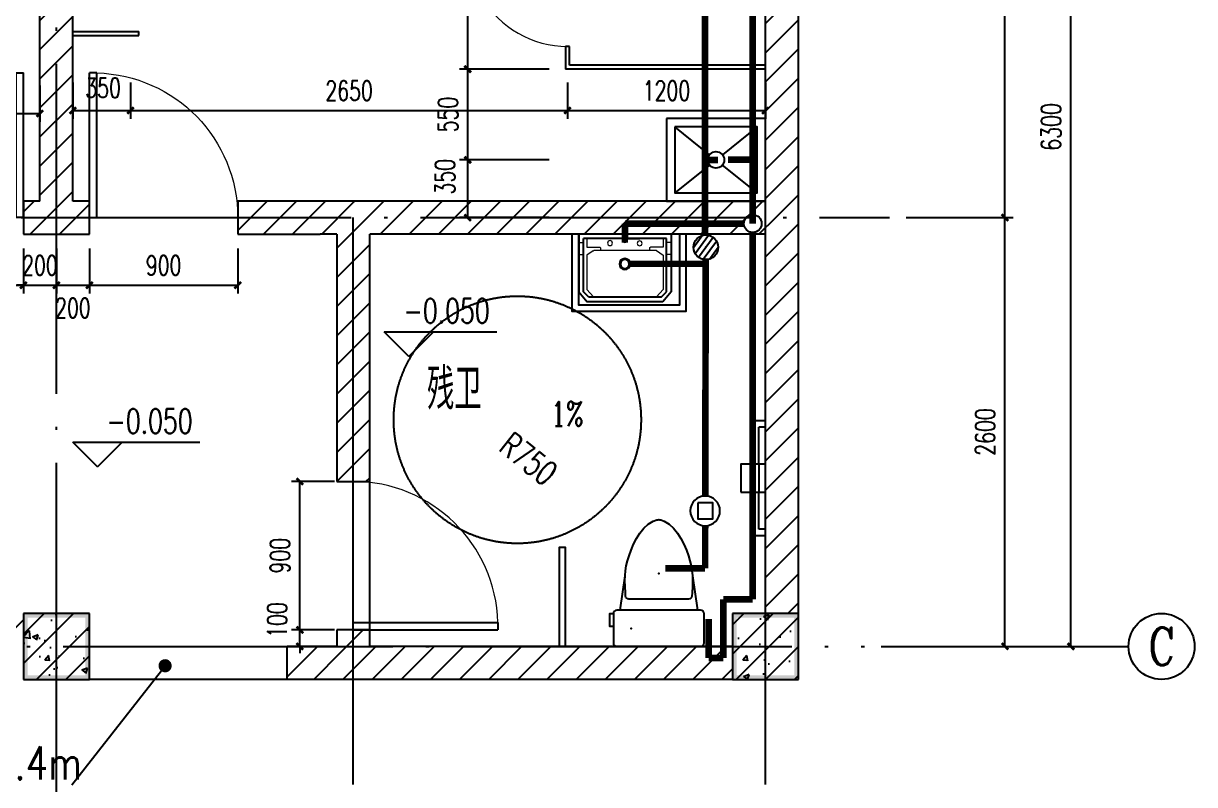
# Model space of a CAD drawing. Extents: x 6128144 to 12201635, y -1670122 to -706096.
# Drawn here: x 6200925 to 6208028, y -742251 to -737636 of the extents above; entities that cross this region are included whole.
import ezdxf
from ezdxf.enums import TextEntityAlignment as Align

# ---------------------------------------------------------------- set-up
doc = ezdxf.new("R2010")
doc.units = 0
doc.header["$LTSCALE"] = 1000
doc.header["$MEASUREMENT"] = 0
doc.linetypes.add('DASH', pattern=[0.35, 0.25, -0.1])
doc.linetypes.add('DOTE', pattern=[2.42, 2, -0.2, 0.02, -0.2])
doc.layers.get('0').update_dxf_attribs({"linetype": 'CONTINUOUS'})
doc.layers.get('Defpoints').update_dxf_attribs({"linetype": 'CONTINUOUS'})
for name, color, linetype in [('AXIS', 3, 'CONTINUOUS'), ('AXIS_TEXT', 7, 'CONTINUOUS'), ('COLUMN', 9, 'CONTINUOUS'), ('DIM_ELEV', 3, 'CONTINUOUS'), ('DIM_LEAD', 3, 'CONTINUOUS'), ('DIM_SYMB', 3, 'CONTINUOUS'), ('DOTE', 252, 'CONTINUOUS'), ('EQUIP_污水', 7, 'CONTINUOUS'), ('LATRINE', 6, 'CONTINUOUS'), ('LVTRY', 6, 'CONTINUOUS'), ('PIPE-给水', 3, 'CONTINUOUS'), ('PUB_DIM', 3, 'CONTINUOUS'), ('PUB_HATCH', 8, 'CONTINUOUS'), ('PUB_TEXT', 7, 'CONTINUOUS'), ('WALL', 2, 'CONTINUOUS'), ('WINDOW', 4, 'CONTINUOUS'), ('回水', 2, 'DASH'), ('填充', 251, 'CONTINUOUS'), ('排水', 221, 'CONTINUOUS')]:
    doc.layers.add(name, color=color, linetype=linetype)
doc.styles.add('_HZTXT', font='txt.shx', dxfattribs={"width": 0.8, "bigfont": 'HZTXT.shx'})
doc.styles.add('_TCH_AXIS', font='COMPLEX', dxfattribs={"bigfont": 'GBCBIG'})
doc.styles.add('_TCH_DIM', font='SIMPLEX', dxfattribs={"bigfont": 'GBCBIG'})
doc.styles.add('_TCH_DIM_T3', font='SIMPLEX', dxfattribs={"width": 0.705882, "bigfont": 'GBCBIG'})
doc.styles.add('COMPLEX', font='COMPLEX')
doc.styles.add('schuco', font='sceie.shx', dxfattribs={"width": 0.7, "bigfont": 'sceic.shx'})
doc.styles.add('TG_LINETYPE', font='SIMPLEX', dxfattribs={"width": 0.8, "height": 3, "bigfont": 'HZTXT'})
doc.linetypes.add('TG_J', pattern='A,2,-0.3,["J",TG_LINETYPE,S=0.1,R=0,X=-0.23,Y=-0.15],0', length=2.3)
doc.dimstyles.new('_TCH_ARCH&&50', dxfattribs={"dimtxt": 119, "dimasz": 40, "dimexe": 50, "dimexo": 100, "dimgap": 60.5, "dimtad": 1, "dimdec": 0, "dimzin": 0, "dimdsep": 46, "dimtxsty": '_TCH_DIM_T3', "dimblk": 'ARCHTICK', "dimcen": 0.09, "dimclrt": 7, "dimazin": 2, "dimtfac": 1, "dimtdec": 0, "dimtix": 1, "dimtmove": 2, "dimatfit": 3, "dimfxl": 0, "dimtolj": 1, "dimtzin": 0, "dimarcsym": 0})
pattern_1 = [(45, (284924.3, 65919.77), (-88.388383, 88.388383), [])]
pattern_2 = [(45, (284924.3, 65830.01), (-88.3883476, 88.3883476), []), (50, (284924.3, 65830), (358.630091, -31.376067), [37.5, -412.5]), (355, (284924.3, 65830), (-69.375667, 376.096067), [30, -330]), (100.4514, (284954.2, 65827.4), (289.25469, 344.719771), [31.870095, -350.571056]), (46.1842, (284924.3, 65930), (533.620524, -82.759507), [56.25, -618.75]), (96.6356, (284968.77, 65923.1), (467.331353, 487.058935), [47.805144, -525.8565]), (351.1842, (284924.3, 65930), (467.330973, 487.0593), [45, -495]), (21, (284974.3, 65905), (298.453526, -201.309445), [37.5, -412.5]), (326, (284974.3, 65905), (121.657666, 362.575023), [30, -330]), (71.4514, (284999.17, 65888.24), (420.111314, 161.265248), [31.870095, -350.571056]), (37.5, (284924.3, 65830.01), (6.0799277, 166.446927), [0, -326, 0, -335, 0, -331.25]), (7.5, (284924.3, 65830.01), (131.5347687, 197.205856), [0, -191, 0, -318.5, 0, -126.25]), (327.5, (284812.8, 65830.01), (266.911218, -11.277436), [0, -125, 0, -390, 0, -517.5]), (317.5, (284762.8, 65830.01), (291.593085, 50.052491), [0, -162.5, 0, -259, 0, -367.5])]

# ---------------------------------------------------------------- blocks, each defined once
blk = doc.blocks.new('$lvtry$00000171')
at = {"layer": '排水'}
for p, q in [((-74.2, 10.6), (-10.6, 74.2)), ((-69.8, -27.4), (27.4, 69.8)), ((-53, -53), (53, 53)), ((-27.4, -69.8), (69.8, 27.4)), ((10.6, -74.2), (74.2, -10.6))]:
    blk.add_line(p, q, dxfattribs=at)
blk.add_circle((0, 0), 75, dxfattribs=at)
blk.add_point((0, 0), dxfattribs=at)
blk = doc.blocks.new('$lvtry$00000206')
blk.add_line((-194.5, -428.1, 0), (-223.9, -220.1, 0))
at = {"elevation": 0}
for points in [[(-242.1, -220.1, -0.414214), (-264.1, -198.1), (-264.1, -22, -0.414214), (-242.1, 0), (264.2, 0, -0.414214), (286.2, -22), (286.2, -198.1, -0.414214), (264.2, -220.1)], [(191.6, -286.2), (-169.6, -286.2, 0.39219), (-189.5, -304.7), (-191.1, -325.7), (-193.2, -363.5), (-193.9, -397.6), (-193, -429), (-190.2, -458.9), (-185.5, -488.3), (-178.5, -518.3), (-168.9, -549.9), (-156.8, -583.9), (-141.8, -619.1), (-123.9, -653.9), (-103.1, -687), (-79.3, -716.7), (-52.4, -741.5), (-22.3, -759.9), (-1, -766.7, 0.15433), (23.1, -766.7), (44.4, -759.9), (74.5, -741.5), (101.4, -716.7), (125.2, -687), (146, -653.9), (163.8, -619.1), (178.8, -583.9), (191, -549.9), (200.5, -518.3), (207.6, -488.3), (212.3, -458.9), (215, -429), (215.9, -397.6), (215.2, -363.5), (213.2, -325.7), (211.6, -304.7, 0.39219)]]:
    blk.add_lwpolyline(points, format="xyb", close=True, dxfattribs=at)
blk.add_lwpolyline([(-264.1, -120.5), (-286.2, -120.5), (-286.2, -199.8), (-264.1, -199.8)], close=True, dxfattribs=at)
blk.add_lwpolyline([(216.5, -428.1), (246, -220.1)], dxfattribs=at)
for p in [(-155.1, -109.4, 0), (11.9, -443.1, 0)]:
    blk.add_point(p)
blk = doc.blocks.new('$lvtry$00000054')
at = {"lineweight": 13}
for p, q in [((-277.8, -50.8), (-251.3, -50.8)), ((-232.1, -26), (-232.1, -79)), ((231.8, -26), (231.8, -79)), ((278.9, -50.8), (252.4, -50.8)), ((-279.3, -123.2), (-251.3, -123.2)), ((-232.1, -79), (-154.7, -79)), ((-190.9, -100.3), (-232.1, -126.8)), ((-232.1, -126.8), (-232.1, -335.3)), ((-190.9, -100.3), (189.1, -100.3)), ((-149.7, -84), (-149.7, -100.3)), ((147.8, -84), (147.8, -100.3)), ((231.8, -79), (152.8, -79)), ((191.8, -101.1), (231.8, -126.8)), ((231.8, -126.8), (231.8, -335.3)), ((280.4, -123.2), (252.4, -123.2)), ((-232.1, -335.3), (-190.9, -381.3)), ((231.8, -335.3), (190.5, -381.3))]:
    blk.add_line(p, q, dxfattribs=at)
for p, q in [((-251.3, -349.5), (-251.3, -26)), ((-251.3, -26), (250.9, -26)), ((-90.2, -26), (89.8, -26)), ((-0.2, -26), (-90.2, -26)), ((250.9, -349.5), (250.9, -26)), ((-221.9, -381.3), (-251.3, -349.5)), ((221.5, -381.3), (250.9, -349.5)), ((221.5, -381.3), (-221.9, -381.3))]:
    blk.add_line(p, q)
for points in [[(-280.4, 0), (279.6, 0)], [(-280.4, 0), (-280.4, -350)], [(279.6, 0), (279.6, -350)], [(-280.4, -350), (-230.4, -410)], [(279.6, -350), (229.6, -410)], [(-230.4, -410), (229.6, -410)]]:
    blk.add_lwpolyline(points)
for centre, radius in [((-89.3, -56.1), 15), ((0.5, -43.7), 8), ((90.4, -54.3), 15), ((0.5, -181.6), 24.9)]:
    blk.add_circle(centre, radius, dxfattribs=at)
blk.add_circle((0.5, -181.6), 33.1)
for centre, start, end in [((-154.7, -84), 0, 90), ((152.8, -84), 90, 180), ((189.1, -105.3), 57.24435, 90)]:
    blk.add_arc(centre, 5, start, end, dxfattribs=at)
blk = doc.blocks.new('$TCHSYS$APDOOR2D')
blk.add_line((0.5, 0), (0, 0.866))
at = {"lineweight": 13}
blk.add_arc((0.5, 0), 1, 120, 180, dxfattribs=at)
blk = doc.blocks.new('_LV12')
for p, q in [((-250, -50), (-39, -218.8)), ((39, -218.8), (250, -50)), ((-250, -450), (-39, -281.2)), ((39, -281.2), (250, -450))]:
    blk.add_line(p, q)
for points in [[(300, -500), (300, 0), (-300, 0), (-300, -500)], [(250, -450), (250, -50), (-250, -50), (-250, -450)]]:
    blk.add_lwpolyline(points, close=True)
blk.add_circle((0, -250), 50)
blk = doc.blocks.new('_AXISO')
blk.add_circle((0, 0), 0.5)
at = {"layer": 'AXIS_TEXT', "style": 'COMPLEX', "width": 1.041667}
blk.add_attdef('A', text='', height=0.56, dxfattribs=at).set_placement((-0.25, -0.28), (0.25, -0.28), align=Align.FIT)
blk = doc.blocks.new('_ArchTick')
at = {"color": 0, "linetype": 'ByBlock', "const_width": 0.4}
blk.add_lwpolyline([(-0.5, -0.5), (0.5, 0.5)], dxfattribs=at)
blk = doc.blocks.new('*D2271')
at = {"layer": 'Defpoints', "color": 0}
for p in [(6198225.3, -737912), (6201025.3, -737912), (6201025.3, -738182.4)]:
    blk.add_point(p, dxfattribs=at)
at = {"layer": 'PUB_DIM', "color": 0, "lineweight": -2}
for p, q in [((6198225.3, -738012), (6198225.3, -738232.4)), ((6201025.3, -738012), (6201025.3, -738232.4)), ((6198225.3, -738182.4), (6201025.3, -738182.4))]:
    blk.add_line(p, q, dxfattribs=at)
at = {"layer": 'PUB_DIM', "color": 0, "lineweight": -2, "xscale": 40, "yscale": 40, "zscale": 40, "rotation": 180}
blk.add_blockref('_ArchTick', (6198225.3, -738182.4), dxfattribs=at)
at = {"layer": 'PUB_DIM', "color": 0, "lineweight": -2, "xscale": 40, "yscale": 40, "zscale": 40}
blk.add_blockref('_ArchTick', (6201025.3, -738182.4), dxfattribs=at)
at = {"layer": 'PUB_DIM', "color": 7, "insert": (6199625.3, -738062.4), "char_height": 119, "attachment_point": 5, "style": '_TCH_DIM_T3'}
blk.add_mtext('\\A1;2800', dxfattribs=at)
blk = doc.blocks.new('*D2279')
at = {"layer": 'Defpoints', "color": 0}
for p in [(6203619.8, -737013.6), (6204212.8, -737013.6), (6204212.8, -737913.6)]:
    blk.add_point(p, dxfattribs=at)
at = {"layer": 'PUB_DIM', "color": 0, "lineweight": -2}
for p, q in [((6204112.8, -737013.6), (6203569.8, -737013.6)), ((6203619.8, -737913.6), (6203619.8, -737013.6)), ((6204112.8, -737913.6), (6203569.8, -737913.6))]:
    blk.add_line(p, q, dxfattribs=at)
at = {"layer": 'PUB_DIM', "color": 0, "lineweight": -2, "xscale": 40, "yscale": 40, "zscale": 40}
for p, rotation in [((6203619.8, -737013.6), 90), ((6203619.8, -737913.6), 270)]:
    blk.add_blockref('_ArchTick', p, dxfattribs=dict(at, rotation=rotation))
at = {"layer": 'PUB_DIM', "color": 7, "insert": (6203499.8, -737463.6), "char_height": 119, "attachment_point": 5, "rotation": 90, "style": '_TCH_DIM_T3'}
blk.add_mtext('\\A1;900', dxfattribs=at)
blk = doc.blocks.new('*D2280')
at = {"layer": 'Defpoints', "color": 0}
for p in [(6203619.8, -737913.6), (6204212.8, -737913.6), (6204212.8, -738463.6)]:
    blk.add_point(p, dxfattribs=at)
at = {"layer": 'PUB_DIM', "color": 0, "lineweight": -2}
for p, q in [((6204112.8, -737913.6), (6203569.8, -737913.6)), ((6203619.8, -738463.6), (6203619.8, -737913.6)), ((6204112.8, -738463.6), (6203569.8, -738463.6))]:
    blk.add_line(p, q, dxfattribs=at)
at = {"layer": 'PUB_DIM', "color": 0, "lineweight": -2, "xscale": 40, "yscale": 40, "zscale": 40}
for p, rotation in [((6203619.8, -737913.6), 90), ((6203619.8, -738463.6), 270)]:
    blk.add_blockref('_ArchTick', p, dxfattribs=dict(at, rotation=rotation))
at = {"layer": 'PUB_DIM', "color": 7, "insert": (6203499.8, -738188.6), "char_height": 119, "attachment_point": 5, "rotation": 90, "style": '_TCH_DIM_T3'}
blk.add_mtext('\\A1;550', dxfattribs=at)
blk = doc.blocks.new('*D2281')
at = {"layer": 'Defpoints', "color": 0}
for p in [(6203619.8, -738463.6), (6204212.8, -738463.6), (6204212.8, -738813.6)]:
    blk.add_point(p, dxfattribs=at)
at = {"layer": 'PUB_DIM', "color": 0, "lineweight": -2}
for p, q in [((6204112.8, -738463.6), (6203569.8, -738463.6)), ((6203619.8, -738813.6), (6203619.8, -738463.6)), ((6204112.8, -738813.6), (6203569.8, -738813.6))]:
    blk.add_line(p, q, dxfattribs=at)
at = {"layer": 'PUB_DIM', "color": 0, "lineweight": -2, "xscale": 40, "yscale": 40, "zscale": 40}
for p, rotation in [((6203619.8, -738463.6), 90), ((6203619.8, -738813.6), 270)]:
    blk.add_blockref('_ArchTick', p, dxfattribs=dict(at, rotation=rotation))
at = {"layer": 'PUB_DIM', "color": 7, "insert": (6203482.3, -738565.9), "char_height": 119, "attachment_point": 5, "rotation": 90, "style": '_TCH_DIM_T3'}
blk.add_mtext('\\A1;350', dxfattribs=at)
blk = doc.blocks.new('*D2282')
at = {"layer": 'Defpoints', "color": 0}
for p in [(6204225.3, -737895.3), (6205425.3, -737895.3), (6205425.3, -738164.1)]:
    blk.add_point(p, dxfattribs=at)
at = {"layer": 'PUB_DIM', "color": 0, "lineweight": -2}
for p, q in [((6204225.3, -737995.3), (6204225.3, -738214.1)), ((6205425.3, -737995.3), (6205425.3, -738214.1)), ((6204225.3, -738164.1), (6205425.3, -738164.1))]:
    blk.add_line(p, q, dxfattribs=at)
at = {"layer": 'PUB_DIM', "color": 0, "lineweight": -2, "xscale": 40, "yscale": 40, "zscale": 40, "rotation": 180}
blk.add_blockref('_ArchTick', (6204225.3, -738164.1), dxfattribs=at)
at = {"layer": 'PUB_DIM', "color": 0, "lineweight": -2, "xscale": 40, "yscale": 40, "zscale": 40}
blk.add_blockref('_ArchTick', (6205425.3, -738164.1), dxfattribs=at)
at = {"layer": 'PUB_DIM', "color": 7, "insert": (6204825.3, -738044.1), "char_height": 119, "attachment_point": 5, "style": '_TCH_DIM_T3'}
blk.add_mtext('\\A1;1200', dxfattribs=at)
blk = doc.blocks.new('*D2283')
at = {"layer": 'Defpoints', "color": 0}
for p in [(6201574.9, -737895.3), (6204225.3, -737895.3), (6204225.3, -738164.1)]:
    blk.add_point(p, dxfattribs=at)
at = {"layer": 'PUB_DIM', "color": 0, "lineweight": -2}
for p, q in [((6201574.9, -737995.3), (6201574.9, -738214.1)), ((6204225.3, -737995.3), (6204225.3, -738214.1)), ((6201574.9, -738164.1), (6204225.3, -738164.1))]:
    blk.add_line(p, q, dxfattribs=at)
at = {"layer": 'PUB_DIM', "color": 0, "lineweight": -2, "xscale": 40, "yscale": 40, "zscale": 40, "rotation": 180}
blk.add_blockref('_ArchTick', (6201574.9, -738164.1), dxfattribs=at)
at = {"layer": 'PUB_DIM', "color": 0, "lineweight": -2, "xscale": 40, "yscale": 40, "zscale": 40}
blk.add_blockref('_ArchTick', (6204225.3, -738164.1), dxfattribs=at)
at = {"layer": 'PUB_DIM', "color": 7, "insert": (6202900.1, -738044.1), "char_height": 119, "attachment_point": 5, "style": '_TCH_DIM_T3'}
blk.add_mtext('\\A1;2650', dxfattribs=at)
blk = doc.blocks.new('*D2284')
at = {"layer": 'Defpoints', "color": 0}
for p in [(6201225.3, -737895.3), (6201574.9, -737895.3), (6201574.9, -738164.1)]:
    blk.add_point(p, dxfattribs=at)
at = {"layer": 'PUB_DIM', "color": 0, "lineweight": -2}
for p, q in [((6201225.3, -737995.3), (6201225.3, -738214.1)), ((6201574.9, -737995.3), (6201574.9, -738214.1)), ((6201225.3, -738164.1), (6201574.9, -738164.1))]:
    blk.add_line(p, q, dxfattribs=at)
at = {"layer": 'PUB_DIM', "color": 0, "lineweight": -2, "xscale": 40, "yscale": 40, "zscale": 40, "rotation": 180}
blk.add_blockref('_ArchTick', (6201225.3, -738164.1), dxfattribs=at)
at = {"layer": 'PUB_DIM', "color": 0, "lineweight": -2, "xscale": 40, "yscale": 40, "zscale": 40}
blk.add_blockref('_ArchTick', (6201574.9, -738164.1), dxfattribs=at)
at = {"layer": 'PUB_DIM', "color": 7, "insert": (6201408.5, -738026.6), "char_height": 119, "attachment_point": 5, "style": '_TCH_DIM_T3'}
blk.add_mtext('\\A1;350', dxfattribs=at)
blk = doc.blocks.new('*D2292')
at = {"layer": 'Defpoints', "color": 0}
for p in [(6202601.7, -741313.6), (6202912.8, -741313.6), (6202912.8, -741413.6)]:
    blk.add_point(p, dxfattribs=at)
at = {"layer": 'PUB_DIM', "color": 0, "lineweight": -2}
for p, q in [((6202601.7, -741313.6), (6202601.7, -741273.6)), ((6202812.8, -741313.6), (6202551.7, -741313.6)), ((6202601.7, -741413.6), (6202601.7, -741313.6)), ((6202812.8, -741413.6), (6202551.7, -741413.6)), ((6202601.7, -741413.6), (6202601.7, -741453.6))]:
    blk.add_line(p, q, dxfattribs=at)
at = {"layer": 'PUB_DIM', "color": 0, "lineweight": -2, "xscale": 40, "yscale": 40, "zscale": 40}
for p, rotation in [((6202601.7, -741313.6), 270), ((6202601.7, -741413.6), 90)]:
    blk.add_blockref('_ArchTick', p, dxfattribs=dict(at, rotation=rotation))
at = {"layer": 'PUB_DIM', "color": 7, "insert": (6202464.2, -741253.8), "char_height": 119, "attachment_point": 5, "rotation": 90, "style": '_TCH_DIM_T3'}
blk.add_mtext('\\A1;100', dxfattribs=at)
blk = doc.blocks.new('*D2293')
at = {"layer": 'Defpoints', "color": 0}
for p in [(6202601.7, -740413.6), (6202912.8, -740413.6), (6202912.8, -741313.6)]:
    blk.add_point(p, dxfattribs=at)
at = {"layer": 'PUB_DIM', "color": 0, "lineweight": -2}
for p, q in [((6202812.8, -740413.6), (6202551.7, -740413.6)), ((6202601.7, -741313.6), (6202601.7, -740413.6)), ((6202812.8, -741313.6), (6202551.7, -741313.6))]:
    blk.add_line(p, q, dxfattribs=at)
at = {"layer": 'PUB_DIM', "color": 0, "lineweight": -2, "xscale": 40, "yscale": 40, "zscale": 40}
for p, rotation in [((6202601.7, -740413.6), 90), ((6202601.7, -741313.6), 270)]:
    blk.add_blockref('_ArchTick', p, dxfattribs=dict(at, rotation=rotation))
at = {"layer": 'PUB_DIM', "color": 7, "insert": (6202481.7, -740863.6), "char_height": 119, "attachment_point": 5, "rotation": 90, "style": '_TCH_DIM_T3'}
blk.add_mtext('\\A1;900', dxfattribs=at)
blk = doc.blocks.new('*D2297')
at = {"layer": 'Defpoints', "color": 0}
for p in [(6206178, -738813.6), (6206878, -738813.6), (6206178, -741413.6)]:
    blk.add_point(p, dxfattribs=at)
at = {"layer": 'PUB_DIM', "color": 0, "lineweight": -2}
for p, q in [((6206278, -738813.6), (6206928, -738813.6)), ((6206878, -741413.6), (6206878, -738813.6)), ((6206278, -741413.6), (6206928, -741413.6))]:
    blk.add_line(p, q, dxfattribs=at)
at = {"layer": 'PUB_DIM', "color": 0, "lineweight": -2, "xscale": 40, "yscale": 40, "zscale": 40}
for p, rotation in [((6206878, -738813.6), 90), ((6206878, -741413.6), 270)]:
    blk.add_blockref('_ArchTick', p, dxfattribs=dict(at, rotation=rotation))
at = {"layer": 'PUB_DIM', "color": 7, "insert": (6206758, -740113.6), "char_height": 119, "attachment_point": 5, "rotation": 90, "style": '_TCH_DIM_T3'}
blk.add_mtext('\\A1;2600', dxfattribs=at)
blk = doc.blocks.new('*D2298')
at = {"layer": 'Defpoints', "color": 0}
for p in [(6206178, -735113.6), (6206878, -735113.6), (6206178, -738813.6)]:
    blk.add_point(p, dxfattribs=at)
at = {"layer": 'PUB_DIM', "color": 0, "lineweight": -2}
for p, q in [((6206278, -735113.6), (6206928, -735113.6)), ((6206878, -738813.6), (6206878, -735113.6)), ((6206278, -738813.6), (6206928, -738813.6))]:
    blk.add_line(p, q, dxfattribs=at)
at = {"layer": 'PUB_DIM', "color": 0, "lineweight": -2, "xscale": 40, "yscale": 40, "zscale": 40}
for p, rotation in [((6206878, -735113.6), 90), ((6206878, -738813.6), 270)]:
    blk.add_blockref('_ArchTick', p, dxfattribs=dict(at, rotation=rotation))
at = {"layer": 'PUB_DIM', "color": 7, "insert": (6206758, -736963.6), "char_height": 119, "attachment_point": 5, "rotation": 90, "style": '_TCH_DIM_T3'}
blk.add_mtext('\\A1;3700', dxfattribs=at)
blk = doc.blocks.new('*D2299')
at = {"layer": 'AXIS', "color": 0, "lineweight": -2}
for p, q in [((6206278, -735113.6), (6207328, -735113.6)), ((6207278, -741413.6), (6207278, -735113.6)), ((6206278, -741413.6), (6207328, -741413.6))]:
    blk.add_line(p, q, dxfattribs=at)
at = {"layer": 'Defpoints', "color": 0}
for p in [(6206178, -735113.6), (6207278, -735113.6), (6206178, -741413.6)]:
    blk.add_point(p, dxfattribs=at)
at = {"layer": 'AXIS', "color": 0, "lineweight": -2, "xscale": 40, "yscale": 40, "zscale": 40}
for p, rotation in [((6207278, -735113.6), 90), ((6207278, -741413.6), 270)]:
    blk.add_blockref('_ArchTick', p, dxfattribs=dict(at, rotation=rotation))
at = {"layer": 'AXIS', "color": 7, "insert": (6207158, -738263.6), "char_height": 119, "attachment_point": 5, "rotation": 90, "style": '_TCH_DIM_T3'}
blk.add_mtext('\\A1;6300', dxfattribs=at)
blk = doc.blocks.new('*D2310')
at = {"layer": 'Defpoints', "color": 0}
for p in [(6200025.3, -738901.6), (6200925.3, -738901.6), (6200925.3, -739223.5)]:
    blk.add_point(p, dxfattribs=at)
at = {"layer": 'PUB_DIM', "color": 0, "lineweight": -2}
for p, q in [((6200025.3, -739001.6), (6200025.3, -739273.5)), ((6200925.3, -739001.6), (6200925.3, -739273.5)), ((6200025.3, -739223.5), (6200925.3, -739223.5))]:
    blk.add_line(p, q, dxfattribs=at)
at = {"layer": 'PUB_DIM', "color": 0, "lineweight": -2, "xscale": 40, "yscale": 40, "zscale": 40, "rotation": 180}
blk.add_blockref('_ArchTick', (6200025.3, -739223.5), dxfattribs=at)
at = {"layer": 'PUB_DIM', "color": 0, "lineweight": -2, "xscale": 40, "yscale": 40, "zscale": 40}
blk.add_blockref('_ArchTick', (6200925.3, -739223.5), dxfattribs=at)
at = {"layer": 'PUB_DIM', "color": 7, "insert": (6200475.3, -739103.5), "char_height": 119, "attachment_point": 5, "style": '_TCH_DIM_T3'}
blk.add_mtext('\\A1;900', dxfattribs=at)
blk = doc.blocks.new('*D2311')
at = {"layer": 'Defpoints', "color": 0}
for p in [(6200925.3, -738901.6), (6201125.3, -738901.6), (6201125.3, -739223.5)]:
    blk.add_point(p, dxfattribs=at)
at = {"layer": 'PUB_DIM', "color": 0, "lineweight": -2}
for p, q in [((6200925.3, -739001.6), (6200925.3, -739273.5)), ((6201125.3, -739001.6), (6201125.3, -739273.5)), ((6200925.3, -739223.5), (6200885.3, -739223.5)), ((6200925.3, -739223.5), (6201125.3, -739223.5)), ((6201125.3, -739223.5), (6201165.3, -739223.5))]:
    blk.add_line(p, q, dxfattribs=at)
at = {"layer": 'PUB_DIM', "color": 0, "lineweight": -2, "xscale": 40, "yscale": 40, "zscale": 40}
blk.add_blockref('_ArchTick', (6200925.3, -739223.5), dxfattribs=at)
at = {"layer": 'PUB_DIM', "color": 0, "lineweight": -2, "xscale": 40, "yscale": 40, "zscale": 40, "rotation": 180}
blk.add_blockref('_ArchTick', (6201125.3, -739223.5), dxfattribs=at)
at = {"layer": 'PUB_DIM', "color": 7, "insert": (6201025.3, -739103.5), "char_height": 119, "attachment_point": 5, "style": '_TCH_DIM_T3'}
blk.add_mtext('\\A1;200', dxfattribs=at)
blk = doc.blocks.new('*D2312')
at = {"layer": 'Defpoints', "color": 0}
for p in [(6201125.3, -738901.6), (6201325.3, -738901.6), (6201325.3, -739223.5)]:
    blk.add_point(p, dxfattribs=at)
at = {"layer": 'PUB_DIM', "color": 0, "lineweight": -2}
for p, q in [((6201125.3, -739001.6), (6201125.3, -739273.5)), ((6201325.3, -739001.6), (6201325.3, -739273.5)), ((6201125.3, -739223.5), (6201325.3, -739223.5))]:
    blk.add_line(p, q, dxfattribs=at)
at = {"layer": 'PUB_DIM', "color": 0, "lineweight": -2, "xscale": 40, "yscale": 40, "zscale": 40, "rotation": 180}
blk.add_blockref('_ArchTick', (6201125.3, -739223.5), dxfattribs=at)
at = {"layer": 'PUB_DIM', "color": 0, "lineweight": -2, "xscale": 40, "yscale": 40, "zscale": 40}
blk.add_blockref('_ArchTick', (6201325.3, -739223.5), dxfattribs=at)
at = {"layer": 'PUB_DIM', "color": 7, "insert": (6201225.3, -739361), "char_height": 119, "attachment_point": 5, "style": '_TCH_DIM_T3'}
blk.add_mtext('\\A1;200', dxfattribs=at)
blk = doc.blocks.new('*D2313')
at = {"layer": 'Defpoints', "color": 0}
for p in [(6201325.3, -738901.6), (6202225.3, -738901.6), (6202225.3, -739223.5)]:
    blk.add_point(p, dxfattribs=at)
at = {"layer": 'PUB_DIM', "color": 0, "lineweight": -2}
for p, q in [((6201325.3, -739001.6), (6201325.3, -739273.5)), ((6202225.3, -739001.6), (6202225.3, -739273.5)), ((6201325.3, -739223.5), (6202225.3, -739223.5))]:
    blk.add_line(p, q, dxfattribs=at)
at = {"layer": 'PUB_DIM', "color": 0, "lineweight": -2, "xscale": 40, "yscale": 40, "zscale": 40, "rotation": 180}
blk.add_blockref('_ArchTick', (6201325.3, -739223.5), dxfattribs=at)
at = {"layer": 'PUB_DIM', "color": 0, "lineweight": -2, "xscale": 40, "yscale": 40, "zscale": 40}
blk.add_blockref('_ArchTick', (6202225.3, -739223.5), dxfattribs=at)
at = {"layer": 'PUB_DIM', "color": 7, "insert": (6201775.3, -739103.5), "char_height": 119, "attachment_point": 5, "style": '_TCH_DIM_T3'}
blk.add_mtext('\\A1;900', dxfattribs=at)
blk = doc.blocks.new('$DorLib2D$00000001')
for p, q in [((0.45, 0.975), (0.5, 0.975)), ((0.45, 0), (0.45, 0.975)), ((0.5, 0), (0.5, 0.975)), ((0.5, 0), (0.45, 0))]:
    blk.add_line(p, q)
at = {"lineweight": 13}
blk.add_arc((0.475, 0), 0.975, 91.46928, 180, dxfattribs=at)
blk = doc.blocks.new('$TwtSys$00000136')
at = {"elevation": 0}
blk.add_lwpolyline([(-51.3, 45.2), (50.9, 45.2), (50.9, -49.1), (-51.3, -49.1)], close=True, dxfattribs=at)
blk.add_circle((0, 0, 0), 93.8)

msp = doc.modelspace()

# ---------------------------------------------------------------- hatches: boundary and pattern name
at = {"layer": 'COLUMN', "linetype": 'ByBlock'}
for points in [[(6201325.3, -741213.6), (6200925.3, -741213.6), (6200950.3, -741238.6), (6201300.3, -741238.6)], [(6200925.3, -741213.6), (6200925.3, -741613.6), (6200950.3, -741588.6), (6200950.3, -741238.6)], [(6201325.3, -741613.6), (6201325.3, -741213.6), (6201300.3, -741238.6), (6201300.3, -741588.6)], [(6205625.3, -741213.6), (6205225.3, -741213.6), (6205250.3, -741238.6), (6205600.3, -741238.6)], [(6205225.3, -741213.6), (6205225.3, -741613.6), (6205250.3, -741588.6), (6205250.3, -741238.6)], [(6205625.3, -741613.6), (6205625.3, -741213.6), (6205600.3, -741238.6), (6205600.3, -741588.6)], [(6200925.3, -741613.6), (6201325.3, -741613.6), (6201300.3, -741588.6), (6200950.3, -741588.6)], [(6205225.3, -741613.6), (6205625.3, -741613.6), (6205600.3, -741588.6), (6205250.3, -741588.6)]]:
    msp.add_hatch(color=256, dxfattribs=at).paths.add_polyline_path(points)
at = {"layer": 'PUB_HATCH', "linetype": 'ByBlock'}
h = msp.add_hatch(dxfattribs=at)
h.set_pattern_fill('普通砖', color=256, scale=50, style=0)
h.set_pattern_definition(pattern_1)
h.paths.add_polyline_path([(6201225.3, -735413.6), (6201025.3, -735413.6), (6201025.3, -738713.6), (6201050.3, -738738.6), (6201125.3, -738780.2), (6201200.3, -738738.6), (6201225.3, -738713.6)])
h = msp.add_hatch(dxfattribs=at)
h.set_pattern_fill('普通砖', color=256, scale=50, style=0)
h.set_pattern_definition(pattern_1)
h.paths.add_polyline_path([(6205625.3, -735413.6), (6205425.3, -735413.6), (6205425.3, -738713.6), (6205450.3, -738738.6), (6205491.9, -738813.6), (6205625.3, -738813.6)])
h = msp.add_hatch(dxfattribs=at)
h.set_pattern_fill('普通砖', color=256, scale=50, style=0)
h.set_pattern_definition(pattern_1)
h.paths.add_polyline_path([(6201050.3, -738738.6), (6201025.3, -738713.6), (6200925.3, -738713.6), (6200925.3, -738913.6), (6201125.3, -738913.6), (6201125.3, -738780.2)])
h = msp.add_hatch(dxfattribs=at)
h.set_pattern_fill('普通砖', color=256, scale=50, style=0)
h.set_pattern_definition(pattern_1)
h.paths.add_polyline_path([(6201125.3, -738780.2), (6201125.3, -738913.6), (6201325.3, -738913.6), (6201325.3, -738713.6), (6201225.3, -738713.6), (6201200.3, -738738.6)])
h = msp.add_hatch(dxfattribs=at)
h.set_pattern_fill('普通砖', color=256, scale=50, style=0)
h.set_pattern_definition(pattern_1)
h.paths.add_polyline_path([(6202725.3, -738913.6), (6202725.3, -738713.6), (6202225.3, -738713.6), (6202225.3, -738913.6)])
h = msp.add_hatch(dxfattribs=at)
h.set_pattern_fill('普通砖', color=256, scale=50, style=0)
h.set_pattern_definition(pattern_1)
h.paths.add_polyline_path([(6202925.3, -738846.9), (6202925.3, -738713.6), (6202725.3, -738713.6), (6202725.3, -738913.6), (6202825.3, -738913.6), (6202850.3, -738888.6)])
h = msp.add_hatch(dxfattribs=at)
h.set_pattern_fill('普通砖', color=256, scale=50, style=0)
h.set_pattern_definition(pattern_1)
h.paths.add_polyline_path([(6205491.9, -738813.6), (6205450.3, -738738.6), (6205425.3, -738713.6), (6202925.3, -738713.6), (6202925.3, -738846.9), (6203000.3, -738888.6), (6203025.3, -738913.6), (6205425.3, -738913.6), (6205450.3, -738888.6)])
h = msp.add_hatch(dxfattribs=at)
h.set_pattern_fill('普通砖', color=256, scale=50, style=0)
h.set_pattern_definition(pattern_1)
h.paths.add_polyline_path([(6205425.3, -741213.6), (6205625.3, -741213.6), (6205625.3, -738813.6), (6205491.9, -738813.6), (6205450.3, -738888.6), (6205425.3, -738913.6)])
h = msp.add_hatch(dxfattribs=at)
h.set_pattern_fill('普通砖', color=256, scale=50, style=0)
h.set_pattern_definition(pattern_1)
h.paths.add_polyline_path([(6202850.3, -738888.6), (6202825.3, -738913.6), (6202825.3, -740413.6), (6203025.3, -740413.6), (6203025.3, -738913.6), (6203000.3, -738888.6), (6202925.3, -738846.9)])
h = msp.add_hatch(dxfattribs=at)
h.set_pattern_fill('普通砖', color=256, scale=50, style=0)
h.set_pattern_definition(pattern_1)
h.paths.add_polyline_path([(6200925.3, -741413.6), (6200925.3, -741213.6), (6199425.3, -741213.6), (6199325.3, -741313.6), (6199425.3, -741413.6)])
h = msp.add_hatch(dxfattribs=at)
h.set_pattern_fill('钢筋混凝土', color=256, scale=50, style=0)
h.set_pattern_definition(pattern_2)
h.paths.add_polyline_path([(6200925.3, -741613.6), (6201325.3, -741613.6), (6201325.3, -741213.6), (6200925.3, -741213.6)])
h = msp.add_hatch(dxfattribs=at)
h.set_pattern_fill('钢筋混凝土', color=256, scale=50, style=0)
h.set_pattern_definition(pattern_2)
h.paths.add_polyline_path([(6205225.3, -741613.6), (6205625.3, -741613.6), (6205625.3, -741213.6), (6205225.3, -741213.6)])
h = msp.add_hatch(dxfattribs=at)
h.set_pattern_fill('普通砖', color=256, scale=50, style=0)
h.set_pattern_definition(pattern_1)
h.paths.add_polyline_path([(6203000.3, -741438.6), (6203025.3, -741413.6), (6203025.3, -741313.6), (6202825.3, -741313.6), (6202825.3, -741413.6), (6202850.3, -741438.6), (6202925.3, -741480.2)])
h = msp.add_hatch(dxfattribs=at)
h.set_pattern_fill('普通砖', color=256, scale=50, style=0)
h.set_pattern_definition(pattern_1)
h.paths.add_polyline_path([(6202925.3, -741480.2), (6202850.3, -741438.6), (6202825.3, -741413.6), (6202525.3, -741413.6), (6202525.3, -741613.6), (6202925.3, -741613.6)])
h = msp.add_hatch(dxfattribs=at)
h.set_pattern_fill('普通砖', color=256, scale=50, style=0)
h.set_pattern_definition(pattern_1)
h.paths.add_polyline_path([(6205225.3, -741613.6), (6205225.3, -741413.6), (6203025.3, -741413.6), (6203000.3, -741438.6), (6202925.3, -741480.2), (6202925.3, -741613.6)])

# ---------------------------------------------------------------- linework, layer by layer
at = {"color": 0}
msp.add_circle((6205348.4, -738849.8), 53.8, dxfattribs=at)
at = {"layer": 'AXIS', "color": 0}
msp.add_line((6206128, -741413.6), (6207628, -741413.6), dxfattribs=at)
at = {"layer": 'COLUMN', "linetype": 'ByBlock'}
for p, q in [((6201325.3, -741213.6), (6200925.3, -741213.6)), ((6200925.3, -741213.6), (6200925.3, -741613.6)), ((6201325.3, -741613.6), (6201325.3, -741213.6)), ((6205625.3, -741213.6), (6205225.3, -741213.6)), ((6205225.3, -741213.6), (6205225.3, -741613.6)), ((6205625.3, -741613.6), (6205625.3, -741213.6)), ((6200925.3, -741613.6), (6201325.3, -741613.6)), ((6205225.3, -741613.6), (6205625.3, -741613.6))]:
    msp.add_line(p, q, dxfattribs=at)
at = {"layer": 'DIM_ELEV', "color": 0}
for p, q in [((6203262.1, -739655.9), (6203112.1, -739505.9)), ((6203112.1, -739505.9), (6203795.9, -739505.9)), ((6203262.1, -739655.9), (6203412.1, -739505.9)), ((6201374.3, -740324.6), (6201224.3, -740174.6)), ((6201224.3, -740174.6), (6201994.4, -740174.6)), ((6201374.3, -740324.6), (6201524.3, -740174.6))]:
    msp.add_line(p, q, dxfattribs=at)
at = {"layer": 'DIM_LEAD', "const_width": 40}
msp.add_lwpolyline([(6201776.4, -741512.6, 1), (6201792.6, -741549.1, 1)], format="xyb", close=True, dxfattribs=at)
at = {"layer": 'DIM_SYMB'}
msp.add_lwpolyline([(6204293.8, -739860.2, 0, 0, 0), (6204429.7, -739741.9, 80, 0, 0), (6204655.9, -739544.8, 0, 0, 0)], format="xyseb", dxfattribs=at)
at = {"layer": 'DOTE', "linetype": 'DOTE'}
for p, q in [((6201125.3, -742301.3), (6201125.3, -734613.6)), ((6205425.3, -742251.3), (6205425.3, -734613.6)), ((6196072.5, -738813.6), (6206178, -738813.6)), ((6196325.3, -741413.6), (6206025.3, -741413.6))]:
    msp.add_line(p, q, dxfattribs=at)
at = {"layer": 'DOTE', "linetype": 'ByBlock'}
msp.add_line((6202925.3, -742251.3), (6202925.3, -738813.6), dxfattribs=at)
at = {"layer": 'LATRINE'}
for p, q in [((6201225.3, -737706.4), (6201225.3, -737681.4)), ((6201225.3, -737684.4), (6201625.3, -737684.4)), ((6201625.3, -737709.4), (6201625.3, -737684.4)), ((6201225.3, -737709.4), (6201625.3, -737709.4)), ((6204237.8, -737776.1), (6204212.8, -737776.1)), ((6204212.8, -737776.1), (6204212.8, -737913.6)), ((6204237.8, -737888.6), (6204237.8, -737776.1)), ((6205425.3, -737888.6), (6204237.8, -737888.6)), ((6205425.3, -737863.6), (6205425.3, -737838.6)), ((6205425.3, -737913.6), (6204212.8, -737913.6))]:
    msp.add_line(p, q, dxfattribs=at)
msp.add_lwpolyline([(6204213.4, -741413.6), (6204213.4, -740813.6), (6204173.4, -740813.6), (6204173.4, -741413.6)], dxfattribs=at)
at = {"layer": 'LVTRY'}
for p, q in [((6205345.3, -740308.2), (6205345.3, -740043.2)), ((6205345.3, -740043.2), (6205425.3, -740043.2)), ((6205385.3, -740308.2), (6205385.3, -740083.2)), ((6205425.3, -740083.2), (6205385.3, -740083.2)), ((6205345.3, -740308.2), (6205345.3, -740478.2)), ((6205385.3, -740308.2), (6205385.3, -740478.2)), ((6205345.3, -740743.2), (6205345.3, -740478.2)), ((6205385.3, -740703.2), (6205385.3, -740478.2)), ((6205425.3, -740743.2), (6205345.3, -740743.2)), ((6205425.3, -740703.2), (6205385.3, -740703.2))]:
    msp.add_line(p, q, dxfattribs=at)
for points in [[(6204943.2, -738913.6), (6204943.2, -739383.6), (6204253.2, -739383.6), (6204253.2, -738913.6)], [(6204903.2, -738913.6), (6204903.2, -739343.6), (6204293.2, -739343.6), (6204293.2, -738913.6)]]:
    msp.add_lwpolyline(points, dxfattribs=at)
msp.add_lwpolyline([(6205275.3, -740478.2), (6205425.3, -740478.2), (6205425.3, -740308.2), (6205275.3, -740308.2)], close=True, dxfattribs=at)
at = {"layer": 'PIPE-给水', "linetype": 'TG_J', "ltscale": 0.4, "const_width": 40}
for points in [[(6205348.4, -738849.8), (6205348.4, -735460.5)], [(6205197.6, -738462.3), (6205348.4, -738462.3)], [(6204572.7, -738965.3), (6204573.6, -738849.8)], [(6204573.6, -738849.8), (6205294.6, -738849.8)], [(6205348.4, -741128.9), (6205348.4, -738903.6)], [(6205170.3, -741128.9), (6205348.4, -741128.9)], [(6205170.3, -741484.6), (6205170.3, -741128.9)], [(6205081.2, -741484.6), (6205081.2, -741247.9)], [(6205081.2, -741484.6), (6205170.3, -741484.6)]]:
    msp.add_lwpolyline(points, dxfattribs=at)
at = {"layer": 'PUB_DIM'}
msp.add_line((6201218.7, -742252), (6201784.5, -741530.8), dxfattribs=at)
msp.add_lwpolyline([(6203821.6, -739960.4, 0, 0, 0), (6204351.2, -740381.9, 66, 0, 0), (6204507.7, -740506.5, 0, 0, 0)], format="xyseb", dxfattribs=at)
at = {"layer": 'WALL', "linetype": 'ByBlock'}
for p, q in [((6201025.3, -738713.6), (6201025.3, -735413.6)), ((6201225.3, -738713.6), (6201225.3, -735413.6)), ((6205425.3, -738713.6), (6205425.3, -735413.6)), ((6205625.3, -738813.6), (6205625.3, -735413.6)), ((6201025.3, -738713.6), (6200925.3, -738713.6)), ((6200925.3, -738713.6), (6200925.3, -738913.6)), ((6201325.3, -738713.6), (6201225.3, -738713.6)), ((6201325.3, -738913.6), (6201325.3, -738713.6)), ((6202725.3, -738713.6), (6202225.3, -738713.6)), ((6202225.3, -738713.6), (6202225.3, -738913.6)), ((6202925.3, -738713.6), (6202725.3, -738713.6)), ((6205425.3, -738713.6), (6202925.3, -738713.6)), ((6205625.3, -741213.6), (6205625.3, -738813.6)), ((6200925.3, -738913.6), (6201125.3, -738913.6)), ((6201125.3, -738913.6), (6201325.3, -738913.6)), ((6202225.3, -738913.6), (6202725.3, -738913.6)), ((6202825.3, -738913.6), (6202725.3, -738913.6)), ((6202825.3, -738913.6), (6202825.3, -740413.6)), ((6203025.3, -740413.6), (6203025.3, -738913.6)), ((6205425.3, -738913.6), (6203025.3, -738913.6)), ((6205425.3, -741213.6), (6205425.3, -738913.6)), ((6202825.3, -740413.6), (6203025.3, -740413.6)), ((6203025.3, -741313.6), (6202825.3, -741313.6)), ((6202825.3, -741313.6), (6202825.3, -741413.6)), ((6203025.3, -741413.6), (6203025.3, -741313.6)), ((6202825.3, -741413.6), (6202525.3, -741413.6)), ((6202525.3, -741613.6), (6202525.3, -741413.6)), ((6205225.3, -741413.6), (6203025.3, -741413.6)), ((6202925.3, -741613.6), (6202525.3, -741613.6)), ((6205225.3, -741613.6), (6202925.3, -741613.6))]:
    msp.add_line(p, q, dxfattribs=at)
at = {"layer": 'WINDOW'}
for p, q in [((6203025.3, -741313.6), (6203025.3, -740413.6)), ((6201325.3, -741413.6), (6202525.3, -741413.6)), ((6202525.3, -741613.6), (6201325.3, -741613.6))]:
    msp.add_line(p, q, dxfattribs=at)
at = {"layer": '回水', "const_width": 40}
for points in [[(6205059.6, -735361.1), (6205059.6, -738918.5)], [(6205059.6, -738463.6), (6205137.5, -738463.6)], [(6204605.8, -739093.7), (6205059.6, -739093.7)], [(6205063.2, -739068.4), (6205060.4, -740501.8)], [(6205060.1, -740681.8), (6205059.6, -740939.4)], [(6204818.4, -740939.4), (6205059.6, -740939.4)]]:
    msp.add_lwpolyline(points, dxfattribs=at)
at = {"layer": '填充', "linetype": 'DASH', "ltscale": 500}
msp.add_circle((6203920.9, -740039.4), 750, dxfattribs=at)

# ---------------------------------------------------------------- block references
at = {"layer": 'AXIS', "color": 0}
ref = msp.add_blockref('_AXISO', (6207828, -741413.6), dxfattribs=dict(at, xscale=400, yscale=400, zscale=400))
ref.add_attrib('A', 'C', dxfattribs={"layer": 'AXIS_TEXT', "color": 0, "height": 227.8, "style": '_TCH_AXIS'}).set_placement((6207746.6, -741527.5), (6207909.4, -741527.5), align=Align.FIT)
at = {"layer": 'EQUIP_污水', "xscale": -0.9600000000209548, "yscale": 0.9600000000209548, "zscale": 0.9600000000000002, "rotation": 90}
msp.add_blockref('$TwtSys$00000136', (6205059.6, -740591.8, 0), dxfattribs=at)
at = {"layer": 'LATRINE', "xscale": -600, "yscale": -600, "zscale": 25, "rotation": 270}
msp.add_blockref('$TCHSYS$APDOOR2D', (6204225.3, -737476.1), dxfattribs=at)
at = {"layer": 'LVTRY', "rotation": 180}
msp.add_blockref('_LV12', (6205125.3, -738713.6), dxfattribs=at)
at = {"layer": 'LVTRY', "extrusion": (0, 0, -1), "zscale": -1}
msp.add_blockref('$lvtry$00000054', (-6204573.2, -738913.6, 0), dxfattribs=at)
at = {"layer": 'LVTRY', "xscale": -1, "yscale": -1, "rotation": 188.654503455673}
msp.add_blockref('$lvtry$00000171', (6205063.8, -738993.4), dxfattribs=at)
at = {"layer": 'LVTRY', "xscale": -1, "rotation": 180.0001371373919}
msp.add_blockref('$lvtry$00000206', (6204767.1, -741413.6), dxfattribs=at)
at = {"layer": 'WINDOW', "linetype": 'ByBlock', "yscale": -900}
for p, xscale, zscale, rotation in [((6200475.3, -738813.6), -900, -900, 180.0000000058697), ((6201775.3, -738813.6), 900, 900, 179.9999999721523), ((6202925.3, -740863.6), -900, -900, 89.99999972252357)]:
    msp.add_blockref('$DorLib2D$00000001', p, dxfattribs=dict(at, xscale=xscale, zscale=zscale, rotation=rotation))

# ---------------------------------------------------------------- texts
at = {"style": 'schuco', "width": 0.7}
msp.add_text('残卫', height=250, dxfattribs=at).set_placement((6203372.3, -739978.7, 0))
at = {"layer": 'PUB_DIM', "color": 7, "style": '_TCH_DIM', "width": 0.705882}
msp.add_text('R750', height=148.75, rotation=321.48193, dxfattribs=at).set_placement((6203799.6, -740221))
at = {"layer": 'PUB_DIM', "style": '_HZTXT', "width": 0.8}
msp.add_text('门洞高2.4m', height=200, dxfattribs=at).set_placement((6200253, -742221.2))
at = {"layer": 'PUB_TEXT', "color": 0, "style": '_TCH_DIM', "width": 0.705882}
for p in [(6203230.9, -739453.4), (6201429.4, -740122.1)]:
    msp.add_text('-0.050', height=148.75, dxfattribs=at).set_placement(p)
at = {"layer": 'PUB_TEXT', "style": '_TCH_AXIS', "width": 0.705882}
msp.add_text('1%', height=148.75, dxfattribs=at).set_placement((6204124.7, -740077.9))

# ---------------------------------------------------------------- dimensions: what is measured, and where the dimension line sits
at = {"layer": 'AXIS', "color": 0}
dim = msp.add_aligned_dim(p1=(6206178, -741413.6), p2=(6206178, -735113.6), distance=-1100, dimstyle='_TCH_ARCH&&50', dxfattribs=at)
dim.commit()
dim.dimension.update_dxf_attribs({"geometry": '*D2299', "text_midpoint": (6207158, -738263.6)})
at = {"layer": 'PUB_DIM', "color": 0}
for p1, p2, distance, picture, middle in [((6206178, -738813.6), (6206178, -735113.6), -700, '*D2298', (6206758, -736963.6)), ((6204212.8, -737913.6), (6204212.8, -737013.6), 592.9, '*D2279', (6203499.8, -737463.6)), ((6201574.9, -737895.3), (6204225.3, -737895.3), -268.8, '*D2283', (6202900.1, -738044.1)), ((6204212.8, -738463.6), (6204212.8, -737913.6), 592.9, '*D2280', (6203499.8, -738188.6)), ((6204225.3, -737895.3), (6205425.3, -737895.3), -268.8, '*D2282', (6204825.3, -738044.1)), ((6198225.3, -737912), (6201025.3, -737912), -270.4, '*D2271', (6199625.3, -738062.4)), ((6206178, -741413.6), (6206178, -738813.6), -700, '*D2297', (6206758, -740113.6)), ((6200025.3, -738901.6), (6200925.3, -738901.6), -321.8, '*D2310', (6200475.3, -739103.5)), ((6200925.3, -738901.6), (6201125.3, -738901.6), -321.8, '*D2311', (6201025.3, -739103.5)), ((6201325.3, -738901.6), (6202225.3, -738901.6), -321.8, '*D2313', (6201775.3, -739103.5)), ((6202912.8, -741313.6), (6202912.8, -740413.6), 311.1, '*D2293', (6202481.7, -740863.6))]:
    dim = msp.add_aligned_dim(p1=p1, p2=p2, distance=distance, dimstyle='_TCH_ARCH&&50', dxfattribs=at)
    dim.commit()
    dim.dimension.update_dxf_attribs({"geometry": picture, "text_midpoint": middle})
for base, p1, p2, angle, picture, middle in [((6201574.9, -738164.1), (6201225.3, -737895.3), (6201574.9, -737895.3), 0, '*D2284', (6201408.5, -738026.6)), ((6203619.8, -738463.6), (6204212.8, -738813.6), (6204212.8, -738463.6), 90, '*D2281', (6203482.3, -738565.9)), ((6201325.3, -739223.5), (6201125.3, -738901.6), (6201325.3, -738901.6), 0, '*D2312', (6201225.3, -739361)), ((6202601.7, -741313.6), (6202912.8, -741413.6), (6202912.8, -741313.6), 90, '*D2292', (6202464.2, -741253.8))]:
    dim = msp.add_linear_dim(base=base, p1=p1, p2=p2, angle=angle, dimstyle='_TCH_ARCH&&50', dxfattribs=at)
    dim.commit()
    dim.dimension.update_dxf_attribs({"geometry": picture, "text_midpoint": middle, "dimtype": 161})

doc.saveas('drawing.dxf')
